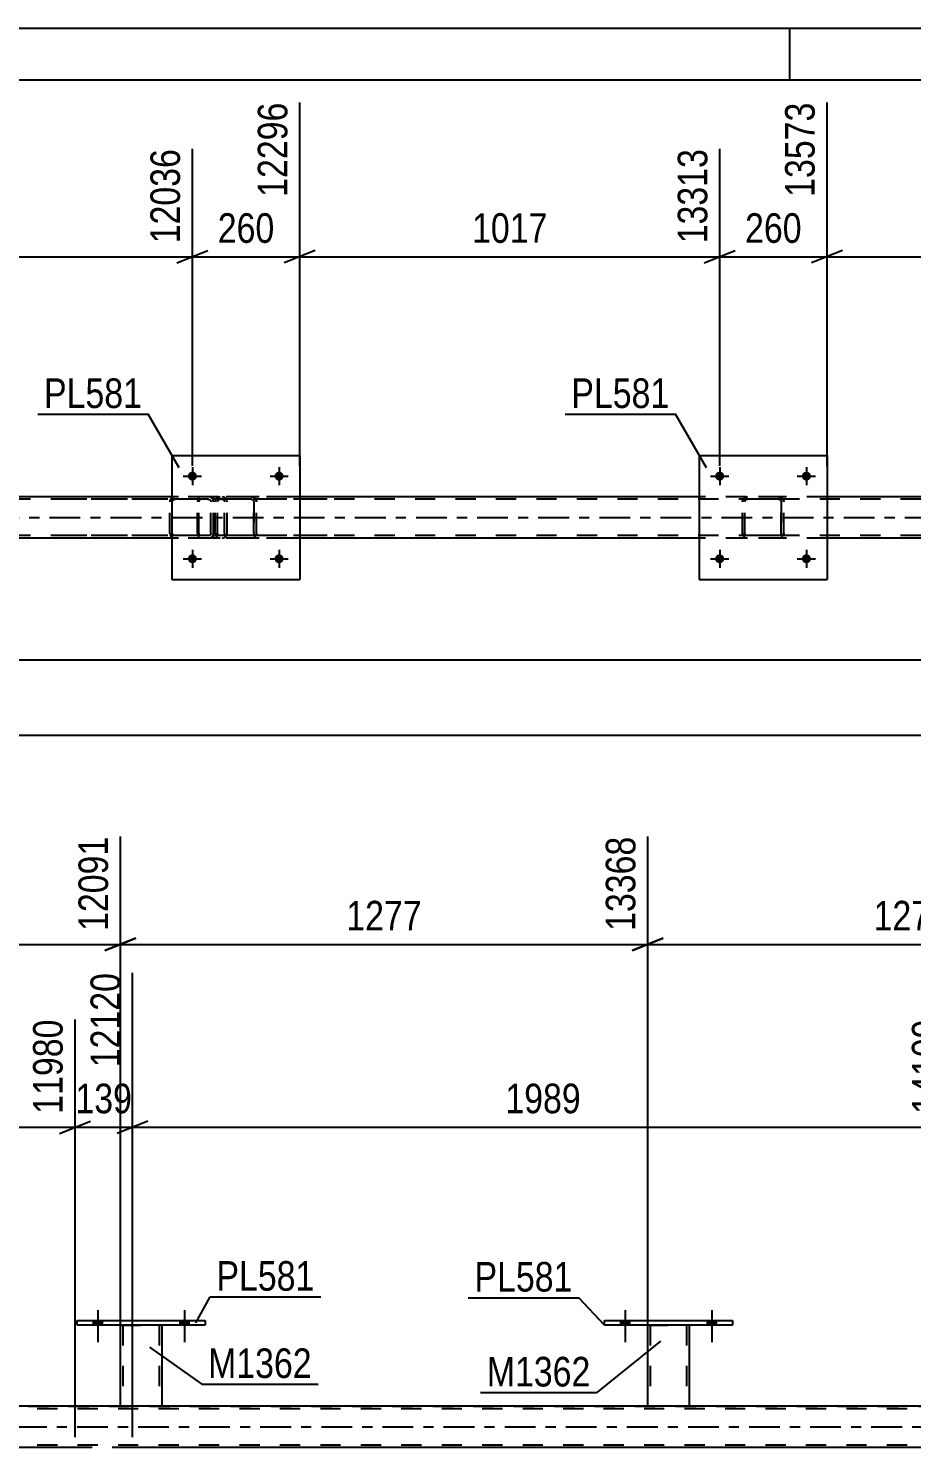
# Model space of a CAD drawing. Header units: millimetres. Extents: x 0 to 841, y 0 to 594.
# Drawn here: x 557.2 to 642.8, y 456.6 to 594 of the extents above; entities that cross this region are included whole.
import ezdxf

# ---------------------------------------------------------------- set-up
doc = ezdxf.new("R2010")
doc.units = ezdxf.units.MM
doc.linetypes.add('DXK_LINE_DOT2', pattern=[3.9198, 1.9599, -1.9599])
doc.linetypes.add('DXK_LINE_DOT3', pattern=[5.9187, 2.979, -0.9799, 0.9799, -0.9799])
doc.styles.add('Arial Narrow', font='ARIALN.TTF', dxfattribs={"height": 0.2})

# ---------------------------------------------------------------- blocks, each defined once
blk = doc.blocks.new('Unknown-248143587-1133')
at = {"color": 5, "linetype": 'Continuous'}
for p, q in [((841, 594), (0, 594)), ((631, 589), (631, 594)), ((836, 589), (5, 589))]:
    blk.add_line(p, q, dxfattribs=at)
blk = doc.blocks.new('Part-248143587-5221 - 5137')
at = {"color": 7, "linetype": 'DXK_LINE_DOT2'}
for p, q in [((574.66, 548.65), (559.53, 548.65)), ((574.66, 548.41), (559.53, 548.41)), ((570.95, 548.34), (570.92, 548.17)), ((570.96, 548.36), (570.95, 548.34)), ((571.17, 548.17), (571.19, 548.26)), ((571.19, 548.26), (571.25, 548.34)), ((571.43, 548.65), (571.23, 548.62)), ((571.25, 548.34), (571.33, 548.39)), ((571.33, 548.39), (571.43, 548.41)), ((574.86, 548.62), (574.66, 548.65)), ((574.66, 548.41), (574.76, 548.39)), ((574.76, 548.39), (574.84, 548.34)), ((574.84, 548.34), (574.9, 548.26)), ((574.9, 548.26), (574.92, 548.17)), ((575.17, 548.17), (575.14, 548.36)), ((570.92, 545.13), (570.92, 548.17)), ((571.17, 545.13), (571.17, 548.17)), ((574.92, 545.13), (574.92, 548.17)), ((575.17, 545.13), (575.17, 548.17)), ((574.66, 544.89), (559.53, 544.89)), ((574.66, 544.65), (559.53, 544.65)), ((570.92, 545.13), (570.96, 544.95)), ((571.19, 545.04), (571.17, 545.13)), ((571.25, 544.96), (571.19, 545.04)), ((571.23, 544.69), (571.43, 544.65)), ((571.33, 544.91), (571.25, 544.96)), ((571.43, 544.89), (571.33, 544.91)), ((574.76, 544.91), (574.66, 544.89)), ((574.66, 544.65), (574.86, 544.69)), ((574.84, 544.96), (574.76, 544.91)), ((574.9, 545.04), (574.84, 544.96)), ((574.92, 545.13), (574.9, 545.04)), ((575.14, 544.95), (575.17, 545.13))]:
    blk.add_line(p, q, dxfattribs=at)
for centre, start, end in [((571.41, 548.15), 110.7583, 155.68), ((574.68, 548.15), 24.32, 69.2417), ((571.41, 545.15), 204.32, 249.2417), ((574.68, 545.15), 290.7583, 335.68)]:
    blk.add_arc(centre, 0.496, start, end, dxfattribs=at)
blk = doc.blocks.new('Part-248143587-7572 - 5137')
at = {"color": 2, "linetype": 'Continuous'}
for p, q in [((622.2, 552.65), (622.2, 540.65)), ((622.2, 552.65), (634.6, 552.65)), ((634.6, 552.65), (634.6, 540.65)), ((622.2, 540.65), (634.6, 540.65))]:
    blk.add_line(p, q, dxfattribs=at)
blk = doc.blocks.new('Part-248143587-5163 - 5137')
at = {"color": 7, "linetype": 'DXK_LINE_DOT2'}
for p, q in [((753.44, 548.41), (91.7, 548.41)), ((583.52, 548.65), (571.12, 548.65)), ((634.6, 548.65), (622.2, 548.65)), ((753.44, 544.89), (91.7, 544.89)), ((583.52, 544.65), (571.12, 544.65)), ((634.6, 544.65), (622.2, 544.65))]:
    blk.add_line(p, q, dxfattribs=at)
at = {"color": 2, "linetype": 'Continuous'}
for p, q in [((571.12, 548.65), (532.44, 548.65)), ((622.2, 548.65), (583.52, 548.65)), ((673.28, 548.65), (634.6, 548.65)), ((571.12, 544.65), (532.44, 544.65)), ((622.2, 544.65), (583.52, 544.65)), ((673.28, 544.65), (634.6, 544.65))]:
    blk.add_line(p, q, dxfattribs=at)
at = {"color": 7, "linetype": 'DXK_LINE_DOT3'}
blk.add_line((91.7, 546.65), (753.44, 546.65), dxfattribs=at)
blk = doc.blocks.new('Part-248143587-7571 - 5137')
at = {"color": 7, "linetype": 'DXK_LINE_DOT2'}
for p, q in [((626.4, 548.17), (626.44, 548.35)), ((626.44, 548.35), (626.4, 548.17)), ((626.64, 548.17), (626.66, 548.26)), ((626.66, 548.26), (626.71, 548.34)), ((626.7, 548.61), (626.88, 548.65)), ((626.88, 548.65), (626.7, 548.61)), ((626.71, 548.34), (626.79, 548.39)), ((626.79, 548.39), (626.88, 548.41)), ((629.92, 548.65), (626.88, 548.65)), ((629.92, 548.41), (626.88, 548.41)), ((629.92, 548.65), (630.11, 548.61)), ((630.11, 548.61), (629.92, 548.65)), ((629.92, 548.41), (630.01, 548.39)), ((630.01, 548.39), (630.09, 548.34)), ((630.09, 548.34), (630.14, 548.26)), ((630.14, 548.26), (630.16, 548.17)), ((630.37, 548.35), (630.4, 548.17)), ((630.4, 548.17), (630.37, 548.35)), ((626.4, 545.13), (626.4, 548.17)), ((626.4, 545.13), (626.4, 548.17)), ((626.64, 545.13), (626.64, 548.17)), ((626.64, 545.13), (626.64, 548.17)), ((630.16, 545.13), (630.16, 548.17)), ((630.16, 548.17), (630.16, 545.13)), ((630.4, 545.13), (630.4, 548.17)), ((630.4, 545.13), (630.4, 548.17)), ((626.44, 544.95), (626.4, 545.13)), ((626.4, 545.13), (626.44, 544.95)), ((626.66, 545.04), (626.64, 545.13)), ((626.71, 544.96), (626.66, 545.04)), ((626.88, 544.65), (626.7, 544.69)), ((626.7, 544.69), (626.88, 544.65)), ((626.79, 544.91), (626.71, 544.96)), ((626.88, 544.89), (626.79, 544.91)), ((629.92, 544.89), (626.88, 544.89)), ((629.92, 544.65), (626.88, 544.65)), ((630.01, 544.91), (629.92, 544.89)), ((630.11, 544.69), (629.92, 544.65)), ((629.92, 544.65), (630.11, 544.69)), ((630.09, 544.96), (630.01, 544.91)), ((630.14, 545.04), (630.09, 544.96)), ((630.16, 545.13), (630.14, 545.04)), ((630.4, 545.13), (630.37, 544.95)), ((630.37, 544.95), (630.4, 545.13))]:
    blk.add_line(p, q, dxfattribs=at)
at = {"color": 7, "linetype": 'DXK_LINE_DOT3'}
blk.add_line((628.4, 546.65), (628.4, 546.65), dxfattribs=at)
at = {"color": 7, "linetype": 'DXK_LINE_DOT2'}
for centre, start, end in [((626.88, 548.17), 112.5, 157.5), ((626.88, 548.17), 112.5, 157.5), ((629.92, 548.17), 22.5, 67.5), ((629.92, 548.17), 22.5, 67.5), ((626.88, 545.13), 202.5, 247.5), ((626.88, 545.13), 202.5, 247.5), ((629.92, 545.13), 292.5, 337.5), ((629.92, 545.13), 292.5, 337.5)]:
    blk.add_arc(centre, 0.48, start, end, dxfattribs=at)
blk = doc.blocks.new('Bolt-248143587-7598 - 5137')
at = {"linetype": 'Continuous'}
for points in [[(573.56, 542.65, -1), (572.68, 542.65, -1)], [(581.96, 542.65, -1), (581.08, 542.65, -1)]]:
    blk.add_hatch(color=1, dxfattribs=at).paths.add_polyline_path(points)
at = {"color": 1, "linetype": 'Continuous'}
for p, q in [((573.12, 543.53), (573.12, 541.77)), ((581.52, 543.53), (581.52, 541.77)), ((572.24, 542.65), (574, 542.65)), ((580.64, 542.65), (582.4, 542.65))]:
    blk.add_line(p, q, dxfattribs=at)
blk = doc.blocks.new('Part-248143587-5209 - 5137')
at = {"color": 7, "linetype": 'DXK_LINE_DOT2'}
for p, q in [((573.65, 548.36), (573.63, 548.17)), ((573.71, 548.51), (573.65, 548.36)), ((573.8, 548.62), (573.71, 548.51)), ((573.76, 548.17), (573.77, 548.26)), ((573.77, 548.26), (573.8, 548.34)), ((573.9, 548.65), (573.8, 548.62)), ((573.8, 548.34), (573.85, 548.39)), ((573.85, 548.39), (573.9, 548.41)), ((586.18, 548.65), (573.9, 548.65)), ((586.18, 548.41), (573.9, 548.41)), ((575.17, 548.41), (575.17, 548.65)), ((576.18, 548.62), (575.99, 548.65)), ((575.99, 548.41), (576.09, 548.39)), ((576.09, 548.39), (576.17, 548.34)), ((576.17, 548.34), (576.22, 548.26)), ((576.22, 548.26), (576.24, 548.17)), ((576.49, 548.17), (576.45, 548.36)), ((573.63, 545.13), (573.63, 548.17)), ((573.76, 545.13), (573.76, 548.17)), ((576.24, 545.13), (576.24, 548.17)), ((576.49, 545.13), (576.49, 548.17)), ((573.63, 545.13), (573.65, 544.95)), ((573.65, 544.95), (573.71, 544.79)), ((573.71, 544.79), (573.8, 544.69)), ((573.77, 545.04), (573.76, 545.13)), ((573.8, 544.96), (573.77, 545.04)), ((573.85, 544.91), (573.8, 544.96)), ((573.8, 544.69), (573.9, 544.65)), ((573.9, 544.89), (573.85, 544.91)), ((586.18, 544.89), (573.9, 544.89)), ((586.18, 544.65), (573.9, 544.65)), ((575.17, 544.65), (575.17, 544.89)), ((576.09, 544.91), (575.99, 544.89)), ((575.99, 544.65), (576.18, 544.69)), ((576.17, 544.96), (576.09, 544.91)), ((576.22, 545.04), (576.17, 544.96)), ((576.24, 545.13), (576.22, 545.04)), ((576.45, 544.95), (576.49, 545.13))]:
    blk.add_line(p, q, dxfattribs=at)
for centre, start, end in [((576, 548.16), 23.8494, 68.8059), ((576, 545.15), 291.1941, 336.1506)]:
    blk.add_arc(centre, 0.492, start, end, dxfattribs=at)
blk = doc.blocks.new('Part-248143587-7569 - 5137')
at = {"color": 7, "linetype": 'DXK_LINE_DOT2'}
for p, q in [((575.32, 548.17), (575.36, 548.35)), ((575.36, 548.35), (575.32, 548.17)), ((575.56, 548.17), (575.58, 548.26)), ((575.58, 548.26), (575.63, 548.34)), ((575.62, 548.61), (575.8, 548.65)), ((575.8, 548.65), (575.62, 548.61)), ((575.63, 548.34), (575.71, 548.39)), ((575.71, 548.39), (575.8, 548.41)), ((578.84, 548.65), (575.8, 548.65)), ((578.84, 548.41), (575.8, 548.41)), ((578.84, 548.65), (579.03, 548.61)), ((579.03, 548.61), (578.84, 548.65)), ((578.84, 548.41), (578.93, 548.39)), ((578.93, 548.39), (579.01, 548.34)), ((579.01, 548.34), (579.06, 548.26)), ((579.06, 548.26), (579.08, 548.17)), ((579.29, 548.35), (579.32, 548.17)), ((579.32, 548.17), (579.29, 548.35)), ((575.32, 545.13), (575.32, 548.17)), ((575.32, 545.13), (575.32, 548.17)), ((575.56, 545.13), (575.56, 548.17)), ((575.56, 545.13), (575.56, 548.17)), ((579.08, 545.13), (579.08, 548.17)), ((579.08, 548.17), (579.08, 545.13)), ((579.32, 545.13), (579.32, 548.17)), ((579.32, 545.13), (579.32, 548.17)), ((575.36, 544.95), (575.32, 545.13)), ((575.32, 545.13), (575.36, 544.95)), ((575.58, 545.04), (575.56, 545.13)), ((575.63, 544.96), (575.58, 545.04)), ((575.8, 544.65), (575.62, 544.69)), ((575.62, 544.69), (575.8, 544.65)), ((575.71, 544.91), (575.63, 544.96)), ((575.8, 544.89), (575.71, 544.91)), ((578.84, 544.89), (575.8, 544.89)), ((578.84, 544.65), (575.8, 544.65)), ((578.93, 544.91), (578.84, 544.89)), ((579.03, 544.69), (578.84, 544.65)), ((578.84, 544.65), (579.03, 544.69)), ((579.01, 544.96), (578.93, 544.91)), ((579.06, 545.04), (579.01, 544.96)), ((579.08, 545.13), (579.06, 545.04)), ((579.32, 545.13), (579.29, 544.95)), ((579.29, 544.95), (579.32, 545.13))]:
    blk.add_line(p, q, dxfattribs=at)
at = {"color": 7, "linetype": 'DXK_LINE_DOT3'}
blk.add_line((577.32, 546.65), (577.32, 546.65), dxfattribs=at)
at = {"color": 7, "linetype": 'DXK_LINE_DOT2'}
for centre, start, end in [((575.8, 548.17), 112.5, 157.5), ((575.8, 548.17), 112.5, 157.5), ((578.84, 548.17), 22.5, 67.5), ((578.84, 548.17), 22.5, 67.5), ((575.8, 545.13), 202.5, 247.5), ((575.8, 545.13), 202.5, 247.5), ((578.84, 545.13), 292.5, 337.5), ((578.84, 545.13), 292.5, 337.5)]:
    blk.add_arc(centre, 0.48, start, end, dxfattribs=at)
blk = doc.blocks.new('Part-248143587-7570 - 5137')
at = {"color": 2, "linetype": 'Continuous'}
for p, q in [((571.12, 552.65), (571.12, 540.65)), ((571.12, 552.65), (583.52, 552.65)), ((583.52, 552.65), (583.52, 540.65)), ((571.12, 540.65), (583.52, 540.65))]:
    blk.add_line(p, q, dxfattribs=at)
blk = doc.blocks.new('Bolt-248143587-7599 - 5137')
at = {"linetype": 'Continuous'}
for points in [[(573.56, 550.65, -1), (572.68, 550.65, -1)], [(581.96, 550.65, -1), (581.08, 550.65, -1)]]:
    blk.add_hatch(color=1, dxfattribs=at).paths.add_polyline_path(points)
at = {"color": 1, "linetype": 'Continuous'}
for p, q in [((573.12, 551.53), (573.12, 549.77)), ((581.52, 551.53), (581.52, 549.77)), ((572.24, 550.65), (574, 550.65)), ((580.64, 550.65), (582.4, 550.65))]:
    blk.add_line(p, q, dxfattribs=at)
blk = doc.blocks.new('Bolt-248143587-7600 - 5137')
at = {"linetype": 'Continuous'}
for points in [[(624.64, 542.65, -1), (623.76, 542.65, -1)], [(633.04, 542.65, -1), (632.16, 542.65, -1)]]:
    blk.add_hatch(color=1, dxfattribs=at).paths.add_polyline_path(points)
at = {"color": 1, "linetype": 'Continuous'}
for p, q in [((624.2, 543.53), (624.2, 541.77)), ((632.6, 543.53), (632.6, 541.77)), ((623.32, 542.65), (625.08, 542.65)), ((631.72, 542.65), (633.48, 542.65))]:
    blk.add_line(p, q, dxfattribs=at)
blk = doc.blocks.new('Bolt-248143587-7601 - 5137')
at = {"linetype": 'Continuous'}
for points in [[(624.64, 550.65, -1), (623.76, 550.65, -1)], [(633.04, 550.65, -1), (632.16, 550.65, -1)]]:
    blk.add_hatch(color=1, dxfattribs=at).paths.add_polyline_path(points)
at = {"color": 1, "linetype": 'Continuous'}
for p, q in [((624.2, 551.53), (624.2, 549.77)), ((632.6, 551.53), (632.6, 549.77)), ((623.32, 550.65), (625.08, 550.65)), ((631.72, 550.65), (633.48, 550.65))]:
    blk.add_line(p, q, dxfattribs=at)
blk = doc.blocks.new('Part-248143587-7939 - 3863')
at = {"color": 2, "linetype": 'Continuous'}
for p, q in [((566.15, 460.6), (566.15, 468.44)), ((570.15, 468.44), (570.15, 460.6)), ((570.11, 460.6), (566.15, 460.6)), ((570.15, 460.6), (570.11, 460.6))]:
    blk.add_line(p, q, dxfattribs=at)
at = {"color": 7, "linetype": 'DXK_LINE_DOT2'}
for p, q in [((566.15, 468.44), (570.15, 468.44)), ((566.15, 468.44), (566.15, 468.44)), ((566.15, 468.44), (566.15, 468.44)), ((566.39, 468.44), (566.39, 460.6)), ((569.91, 468.44), (569.91, 460.6)), ((570.15, 468.44), (570.15, 468.44)), ((570.15, 468.44), (570.15, 468.44)), ((569.89, 460.6), (569.91, 460.6))]:
    blk.add_line(p, q, dxfattribs=at)
blk = doc.blocks.new('Part-248143587-7940 - 3863')
at = {"color": 2, "linetype": 'Continuous'}
for p, q in [((561.95, 468.44), (561.95, 468.92)), ((561.95, 468.92), (574.35, 468.92)), ((574.35, 468.92), (574.35, 468.44)), ((574.35, 468.44), (561.95, 468.44))]:
    blk.add_line(p, q, dxfattribs=at)
blk = doc.blocks.new('Part-248143587-7942 - 3863')
at = {"color": 2, "linetype": 'Continuous'}
for p, q in [((613.03, 468.44), (613.03, 468.92)), ((613.03, 468.92), (625.43, 468.92)), ((625.43, 468.92), (625.43, 468.44)), ((625.43, 468.44), (613.03, 468.44))]:
    blk.add_line(p, q, dxfattribs=at)
blk = doc.blocks.new('Bolt-248143587-7971 - 3863')
at = {"linetype": 'Continuous'}
for points in [[(614.59, 468.44), (615.47, 468.44), (615.47, 468.92), (614.59, 468.92)], [(622.99, 468.44), (623.87, 468.44), (623.87, 468.92), (622.99, 468.92)]]:
    blk.add_hatch(color=1, dxfattribs=at).paths.add_polyline_path(points)
at = {"color": 1, "linetype": 'Continuous'}
for p, q in [((615.03, 469.92), (615.03, 466.8)), ((623.43, 469.92), (623.43, 466.8)), ((614.59, 468.92), (614.59, 468.44)), ((615.47, 468.92), (615.47, 468.44)), ((622.99, 468.92), (622.99, 468.44)), ((623.87, 468.92), (623.87, 468.44))]:
    blk.add_line(p, q, dxfattribs=at)
blk = doc.blocks.new('Part-248143587-4066 - 3863')
at = {"color": 7, "linetype": 'DXK_LINE_DOT2'}
for p, q in [((744.27, 460.36), (82.53, 460.36)), ((106.43, 460.6), (744.27, 460.6)), ((570.15, 460.6), (566.15, 460.6)), ((621.23, 460.6), (617.23, 460.6)), ((744.27, 456.84), (82.53, 456.84)), ((567.32, 456.6), (561.75, 456.6))]:
    blk.add_line(p, q, dxfattribs=at)
at = {"color": 2, "linetype": 'Continuous'}
for p, q in [((566.15, 460.6), (519.07, 460.6)), ((617.23, 460.6), (570.15, 460.6)), ((668.31, 460.6), (621.23, 460.6)), ((561.75, 456.6), (482.19, 456.6)), ((646.88, 456.6), (567.32, 456.6))]:
    blk.add_line(p, q, dxfattribs=at)
at = {"color": 7, "linetype": 'DXK_LINE_DOT3'}
blk.add_line((82.53, 458.6), (744.27, 458.6), dxfattribs=at)
blk = doc.blocks.new('Part-248143587-7941 - 3863')
at = {"color": 2, "linetype": 'Continuous'}
for p, q in [((617.23, 460.6), (617.23, 468.44)), ((621.23, 468.44), (621.23, 460.6)), ((621.19, 460.6), (617.23, 460.6)), ((621.23, 460.6), (621.19, 460.6))]:
    blk.add_line(p, q, dxfattribs=at)
at = {"color": 7, "linetype": 'DXK_LINE_DOT2'}
for p, q in [((617.23, 468.44), (621.23, 468.44)), ((617.23, 468.44), (617.23, 468.44)), ((617.23, 468.44), (617.23, 468.44)), ((617.47, 468.44), (617.47, 460.6)), ((620.99, 468.44), (620.99, 460.6)), ((621.23, 468.44), (621.23, 468.44)), ((621.23, 468.44), (621.23, 468.44)), ((620.97, 460.6), (620.99, 460.6))]:
    blk.add_line(p, q, dxfattribs=at)
blk = doc.blocks.new('Bolt-248143587-7968 - 3863')
at = {"linetype": 'Continuous'}
for points in [[(563.51, 468.44), (564.39, 468.44), (564.39, 468.92), (563.51, 468.92)], [(571.91, 468.44), (572.79, 468.44), (572.79, 468.92), (571.91, 468.92)]]:
    blk.add_hatch(color=1, dxfattribs=at).paths.add_polyline_path(points)
at = {"color": 1, "linetype": 'Continuous'}
for p, q in [((563.95, 469.92), (563.95, 466.8)), ((572.35, 469.92), (572.35, 466.8)), ((563.51, 468.92), (563.51, 468.44)), ((564.39, 468.92), (564.39, 468.44)), ((571.91, 468.92), (571.91, 468.44)), ((572.79, 468.92), (572.79, 468.44))]:
    blk.add_line(p, q, dxfattribs=at)
blk = doc.blocks.new('Bolt-248143587-7969 - 3863')
at = {"linetype": 'Continuous'}
for points in [[(563.51, 468.44), (564.39, 468.44), (564.39, 468.92), (563.51, 468.92)], [(571.91, 468.44), (572.79, 468.44), (572.79, 468.92), (571.91, 468.92)]]:
    blk.add_hatch(color=1, dxfattribs=at).paths.add_polyline_path(points)
at = {"color": 1, "linetype": 'Continuous'}
for p, q in [((563.95, 469.92), (563.95, 466.8)), ((572.35, 469.92), (572.35, 466.8)), ((563.51, 468.92), (563.51, 468.44)), ((564.39, 468.92), (564.39, 468.44)), ((571.91, 468.92), (571.91, 468.44)), ((572.79, 468.92), (572.79, 468.44))]:
    blk.add_line(p, q, dxfattribs=at)
blk = doc.blocks.new('Bolt-248143587-7970 - 3863')
at = {"linetype": 'Continuous'}
for points in [[(614.59, 468.44), (615.47, 468.44), (615.47, 468.92), (614.59, 468.92)], [(622.99, 468.44), (623.87, 468.44), (623.87, 468.92), (622.99, 468.92)]]:
    blk.add_hatch(color=1, dxfattribs=at).paths.add_polyline_path(points)
at = {"color": 1, "linetype": 'Continuous'}
for p, q in [((615.03, 469.92), (615.03, 466.8)), ((623.43, 469.92), (623.43, 466.8)), ((614.59, 468.92), (614.59, 468.44)), ((615.47, 468.92), (615.47, 468.44)), ((622.99, 468.92), (622.99, 468.44)), ((623.87, 468.92), (623.87, 468.44))]:
    blk.add_line(p, q, dxfattribs=at)
blk = doc.blocks.new('StraightDimension-248143587-5276 - 5137')
at = {"color": 7, "linetype": 'Continuous'}
blk.add_line((91.7, 532.88), (790.56, 532.88), dxfattribs=at)
blk = doc.blocks.new('StraightDimension-248143587-10220 - 5137')
at = {"color": 7, "linetype": 'Continuous'}
blk.add_line((91.06, 525.57), (791.2, 525.57), dxfattribs=at)
blk = doc.blocks.new('StraightDimension-248143587-15465 - 5137')
at = {"color": 7, "linetype": 'Continuous'}
for p, q in [((634.6, 551.65), (634.6, 586.83)), ((675.28, 551.65), (675.28, 582.33)), ((636.1, 572.49), (633.1, 571.29)), ((634.6, 571.89), (675.28, 571.89)), ((673.78, 571.29), (676.78, 572.49))]:
    blk.add_line(p, q, dxfattribs=at)
at = {"color": 0}
blk.add_wipeout([(659.2, 572.64), (659.2, 576.84), (650.69, 576.84), (650.69, 572.64)], dxfattribs=at)
at = {"color": 3, "style": 'Arial Narrow'}
blk.add_text('1017', height=2.863, dxfattribs=at).set_placement((651.29, 573.24))
at = {"color": 0, "linetype": 'Continuous'}
blk.add_wipeout([(674.68, 582.93), (670.48, 582.93), (670.48, 572.59), (674.68, 572.59)], dxfattribs=at)
at = {"color": 3, "linetype": 'Continuous', "style": 'Arial Narrow'}
blk.add_text('14590', height=2.863, rotation=90.0002, dxfattribs=at).set_placement((674.08, 573.19))
blk = doc.blocks.new('StraightDimension-248143587-15466 - 5137')
at = {"color": 7, "linetype": 'Continuous'}
for p, q in [((634.6, 551.65), (634.6, 586.83)), ((624.2, 551.65), (624.2, 582.33)), ((622.7, 571.29), (625.7, 572.49)), ((624.2, 571.89), (634.6, 571.89)), ((636.1, 572.49), (633.1, 571.29))]:
    blk.add_line(p, q, dxfattribs=at)
at = {"color": 0}
blk.add_wipeout([(632.74, 572.64), (632.74, 576.84), (626.06, 576.84), (626.06, 572.64)], dxfattribs=at)
at = {"color": 3, "style": 'Arial Narrow'}
blk.add_text('260', height=2.863, dxfattribs=at).set_placement((626.66, 573.24))
at = {"color": 0, "linetype": 'Continuous'}
blk.add_wipeout([(634, 587.43), (629.8, 587.43), (629.8, 577.09), (634, 577.09)], dxfattribs=at)
at = {"color": 3, "linetype": 'Continuous', "style": 'Arial Narrow'}
blk.add_text('13573', height=2.863, rotation=90.0002, dxfattribs=at).set_placement((633.4, 577.69))
blk = doc.blocks.new('StraightDimension-248143587-15467 - 5137')
at = {"color": 7, "linetype": 'Continuous'}
for p, q in [((583.52, 551.65), (583.52, 586.83)), ((624.2, 551.65), (624.2, 582.33)), ((585.02, 572.49), (582.02, 571.29)), ((583.52, 571.89), (624.2, 571.89)), ((622.7, 571.29), (625.7, 572.49))]:
    blk.add_line(p, q, dxfattribs=at)
at = {"color": 0}
blk.add_wipeout([(608.12, 572.64), (608.12, 576.84), (599.61, 576.84), (599.61, 572.64)], dxfattribs=at)
at = {"color": 3, "style": 'Arial Narrow'}
blk.add_text('1017', height=2.863, dxfattribs=at).set_placement((600.21, 573.24))
at = {"color": 0, "linetype": 'Continuous'}
blk.add_wipeout([(623.6, 582.93), (619.4, 582.93), (619.4, 572.59), (623.6, 572.59)], dxfattribs=at)
at = {"color": 3, "linetype": 'Continuous', "style": 'Arial Narrow'}
blk.add_text('13313', height=2.863, rotation=90.0002, dxfattribs=at).set_placement((623, 573.19))
blk = doc.blocks.new('StraightDimension-248143587-15468 - 5137')
at = {"color": 7, "linetype": 'Continuous'}
for p, q in [((583.52, 551.65), (583.52, 586.83)), ((573.12, 551.65), (573.12, 582.33)), ((571.62, 571.29), (574.62, 572.49)), ((573.12, 571.89), (583.52, 571.89)), ((585.02, 572.49), (582.02, 571.29))]:
    blk.add_line(p, q, dxfattribs=at)
at = {"color": 0}
blk.add_wipeout([(581.66, 572.64), (581.66, 576.84), (574.98, 576.84), (574.98, 572.64)], dxfattribs=at)
at = {"color": 3, "style": 'Arial Narrow'}
blk.add_text('260', height=2.863, dxfattribs=at).set_placement((575.58, 573.24))
at = {"color": 0, "linetype": 'Continuous'}
blk.add_wipeout([(582.92, 587.43), (578.72, 587.43), (578.72, 577.09), (582.92, 577.09)], dxfattribs=at)
at = {"color": 3, "linetype": 'Continuous', "style": 'Arial Narrow'}
blk.add_text('12296', height=2.863, rotation=90.0002, dxfattribs=at).set_placement((582.32, 577.69))
blk = doc.blocks.new('StraightDimension-248143587-15469 - 5137')
at = {"color": 7, "linetype": 'Continuous'}
for p, q in [((532.44, 551.65), (532.44, 586.83)), ((573.12, 551.65), (573.12, 582.33)), ((533.94, 572.49), (530.94, 571.29)), ((532.44, 571.89), (573.12, 571.89)), ((571.62, 571.29), (574.62, 572.49))]:
    blk.add_line(p, q, dxfattribs=at)
at = {"color": 0}
blk.add_wipeout([(557.04, 572.64), (557.04, 576.84), (548.53, 576.84), (548.53, 572.64)], dxfattribs=at)
at = {"color": 3, "style": 'Arial Narrow'}
blk.add_text('1017', height=2.863, dxfattribs=at).set_placement((549.13, 573.24))
at = {"color": 0, "linetype": 'Continuous'}
blk.add_wipeout([(572.52, 582.93), (568.32, 582.93), (568.32, 572.59), (572.52, 572.59)], dxfattribs=at)
at = {"color": 3, "linetype": 'Continuous', "style": 'Arial Narrow'}
blk.add_text('12036', height=2.863, rotation=90.0002, dxfattribs=at).set_placement((571.92, 573.19))
blk = doc.blocks.new('StraightDimension-248143587-4630 - 3863')
at = {"color": 7, "linetype": 'Continuous'}
for p, q in [((567.32, 457.6), (567.32, 502.56)), ((561.75, 457.6), (561.75, 498.06)), ((560.25, 487.02), (563.25, 488.22)), ((568.82, 488.22), (565.82, 487.02)), ((561.75, 487.62), (567.32, 487.62))]:
    blk.add_line(p, q, dxfattribs=at)
at = {"color": 0}
blk.add_wipeout([(567.88, 488.37), (567.88, 492.57), (561.19, 492.57), (561.19, 488.37)], dxfattribs=at)
at = {"color": 3, "style": 'Arial Narrow'}
blk.add_text('139', height=2.863, dxfattribs=at).set_placement((561.79, 488.97))
at = {"color": 0, "linetype": 'Continuous'}
blk.add_wipeout([(566.72, 503.16), (562.52, 503.16), (562.52, 492.82), (566.72, 492.82)], dxfattribs=at)
at = {"color": 3, "linetype": 'Continuous', "style": 'Arial Narrow'}
blk.add_text('12120', height=2.863, rotation=90.0002, dxfattribs=at).set_placement((566.12, 493.42))
blk = doc.blocks.new('StraightDimension-248143587-17629 - 3863')
at = {"color": 7, "linetype": 'Continuous'}
for p, q in [((566.15, 467.96), (566.15, 515.76)), ((617.23, 467.96), (617.23, 515.76)), ((567.65, 505.92), (564.65, 504.72)), ((615.73, 504.72), (618.73, 505.92)), ((566.15, 505.32), (617.23, 505.32))]:
    blk.add_line(p, q, dxfattribs=at)
at = {"color": 0}
blk.add_wipeout([(595.95, 506.07), (595.95, 510.27), (587.43, 510.27), (587.43, 506.07)], dxfattribs=at)
at = {"color": 3, "style": 'Arial Narrow'}
blk.add_text('1277', height=2.863, dxfattribs=at).set_placement((588.03, 506.67))
at = {"color": 0, "linetype": 'Continuous'}
blk.add_wipeout([(616.63, 516.36), (612.43, 516.36), (612.43, 506.02), (616.63, 506.02)], dxfattribs=at)
at = {"color": 3, "linetype": 'Continuous', "style": 'Arial Narrow'}
blk.add_text('13368', height=2.863, rotation=90.0002, dxfattribs=at).set_placement((616.03, 506.62))
blk = doc.blocks.new('StraightDimension-248143587-17628 - 3863')
at = {"color": 7, "linetype": 'Continuous'}
for p, q in [((617.23, 467.96), (617.23, 515.76)), ((668.31, 467.96), (668.31, 515.76)), ((618.73, 505.92), (615.73, 504.72)), ((666.81, 504.72), (669.81, 505.92)), ((617.23, 505.32), (668.31, 505.32))]:
    blk.add_line(p, q, dxfattribs=at)
at = {"color": 0}
blk.add_wipeout([(647.03, 506.07), (647.03, 510.27), (638.51, 510.27), (638.51, 506.07)], dxfattribs=at)
at = {"color": 3, "style": 'Arial Narrow'}
blk.add_text('1277', height=2.863, dxfattribs=at).set_placement((639.11, 506.67))
at = {"color": 0, "linetype": 'Continuous'}
blk.add_wipeout([(667.71, 516.36), (663.51, 516.36), (663.51, 506.02), (667.71, 506.02)], dxfattribs=at)
at = {"color": 3, "linetype": 'Continuous', "style": 'Arial Narrow'}
blk.add_text('14645', height=2.863, rotation=90.0002, dxfattribs=at).set_placement((667.11, 506.62))
blk = doc.blocks.new('StraightDimension-248143587-4610 - 3863')
at = {"color": 7, "linetype": 'Continuous'}
for p, q in [((567.32, 457.6), (567.32, 502.56)), ((646.88, 457.6), (646.88, 498.06)), ((568.82, 488.22), (565.82, 487.02)), ((645.38, 487.02), (648.38, 488.22)), ((567.32, 487.62), (646.88, 487.62))]:
    blk.add_line(p, q, dxfattribs=at)
at = {"color": 0}
blk.add_wipeout([(611.36, 488.37), (611.36, 492.57), (602.84, 492.57), (602.84, 488.37)], dxfattribs=at)
at = {"color": 3, "style": 'Arial Narrow'}
blk.add_text('1989', height=2.863, dxfattribs=at).set_placement((603.44, 488.97))
at = {"color": 0, "linetype": 'Continuous'}
blk.add_wipeout([(646.28, 498.66), (642.08, 498.66), (642.08, 488.32), (646.28, 488.32)], dxfattribs=at)
at = {"color": 3, "linetype": 'Continuous', "style": 'Arial Narrow'}
blk.add_text('14109', height=2.863, rotation=90.0002, dxfattribs=at).set_placement((645.68, 488.92))
blk = doc.blocks.new('StraightDimension-248143587-4650 - 3863')
at = {"color": 7, "linetype": 'Continuous'}
for p, q in [((482.19, 457.6), (482.19, 500.74)), ((561.75, 457.6), (561.75, 498.06)), ((483.69, 488.22), (480.69, 487.02)), ((560.25, 487.02), (563.25, 488.22)), ((482.19, 487.62), (561.75, 487.62))]:
    blk.add_line(p, q, dxfattribs=at)
at = {"color": 0}
blk.add_wipeout([(526.22, 488.37), (526.22, 492.57), (517.71, 492.57), (517.71, 488.37)], dxfattribs=at)
at = {"color": 3, "style": 'Arial Narrow'}
blk.add_text('1989', height=2.863, dxfattribs=at).set_placement((518.31, 488.97))
at = {"color": 0, "linetype": 'Continuous'}
blk.add_wipeout([(561.15, 498.66), (556.95, 498.66), (556.95, 488.32), (561.15, 488.32)], dxfattribs=at)
at = {"color": 3, "linetype": 'Continuous', "style": 'Arial Narrow'}
blk.add_text('11980', height=2.863, rotation=90.0002, dxfattribs=at).set_placement((560.55, 488.92))
blk = doc.blocks.new('StraightDimension-248143587-17630 - 3863')
at = {"color": 7, "linetype": 'Continuous'}
for p, q in [((515.07, 467.96), (515.07, 515.76)), ((566.15, 467.96), (566.15, 515.76)), ((516.57, 505.92), (513.57, 504.72)), ((564.65, 504.72), (567.65, 505.92)), ((515.07, 505.32), (566.15, 505.32))]:
    blk.add_line(p, q, dxfattribs=at)
at = {"color": 0}
blk.add_wipeout([(544.87, 506.07), (544.87, 510.27), (536.35, 510.27), (536.35, 506.07)], dxfattribs=at)
at = {"color": 3, "style": 'Arial Narrow'}
blk.add_text('1277', height=2.863, dxfattribs=at).set_placement((536.95, 506.67))
at = {"color": 0, "linetype": 'Continuous'}
blk.add_wipeout([(565.55, 516.36), (561.35, 516.36), (561.35, 506.02), (565.55, 506.02)], dxfattribs=at)
at = {"color": 3, "linetype": 'Continuous', "style": 'Arial Narrow'}
blk.add_text('12091', height=2.863, rotation=90.0002, dxfattribs=at).set_placement((564.95, 506.62))
blk = doc.blocks.new('Mark-248143587-15907 - 5137')
at = {"color": 0}
blk.add_wipeout([(568.25, 557.25), (568.25, 560.25), (558.75, 560.25), (558.75, 557.25)], dxfattribs=at)
blk.add_wipeout([(568.25, 557.25), (568.25, 560.25), (558.75, 560.25), (558.75, 557.25)], dxfattribs=at)
at = {"color": 30, "linetype": 'Continuous'}
for p in [(558.15, 556.65), (571.85, 551.46)]:
    blk.add_line(p, (568.85, 556.65), dxfattribs=at)
at = {"color": 3, "style": 'Arial Narrow'}
blk.add_text('PL581', height=2.863, dxfattribs=at).set_placement((558.75, 557.25))
blk = doc.blocks.new('Mark-248143587-15910 - 5137')
at = {"color": 0}
blk.add_wipeout([(619.33, 557.25), (619.33, 560.25), (609.83, 560.25), (609.83, 557.25)], dxfattribs=at)
blk.add_wipeout([(619.33, 557.25), (619.33, 560.25), (609.83, 560.25), (609.83, 557.25)], dxfattribs=at)
at = {"color": 30, "linetype": 'Continuous'}
for p in [(609.23, 556.65), (622.93, 551.46)]:
    blk.add_line(p, (619.93, 556.65), dxfattribs=at)
at = {"color": 3, "style": 'Arial Narrow'}
blk.add_text('PL581', height=2.863, dxfattribs=at).set_placement((609.83, 557.25))
blk = doc.blocks.new('Mark-248143587-16047 - 3863')
at = {"color": 0}
blk.add_wipeout([(584.96, 471.79), (584.96, 474.79), (575.45, 474.79), (575.45, 471.79)], dxfattribs=at)
blk.add_wipeout([(584.96, 471.79), (584.96, 474.79), (575.45, 474.79), (575.45, 471.79)], dxfattribs=at)
at = {"color": 30, "linetype": 'Continuous'}
for p, q in [((573.44, 468.68), (574.85, 471.19)), ((574.85, 471.19), (585.56, 471.19))]:
    blk.add_line(p, q, dxfattribs=at)
at = {"color": 3, "style": 'Arial Narrow'}
blk.add_text('PL581', height=2.863, dxfattribs=at).set_placement((575.45, 471.79))
blk = doc.blocks.new('Mark-248143587-16053 - 3863')
at = {"color": 0}
blk.add_wipeout([(609.96, 471.71), (609.96, 474.71), (600.45, 474.71), (600.45, 471.71)], dxfattribs=at)
blk.add_wipeout([(609.96, 471.71), (609.96, 474.71), (600.45, 474.71), (600.45, 471.71)], dxfattribs=at)
at = {"color": 30, "linetype": 'Continuous'}
for p in [(599.85, 471.11), (613.03, 468.44)]:
    blk.add_line(p, (610.56, 471.11), dxfattribs=at)
at = {"color": 3, "style": 'Arial Narrow'}
blk.add_text('PL581', height=2.863, dxfattribs=at).set_placement((600.45, 471.71))
blk = doc.blocks.new('Mark-248143587-16050 - 3863')
at = {"color": 0}
blk.add_wipeout([(611.7, 462.52), (611.7, 465.52), (601.64, 465.52), (601.64, 462.52)], dxfattribs=at)
blk.add_wipeout([(611.7, 462.52), (611.7, 465.52), (601.64, 465.52), (601.64, 462.52)], dxfattribs=at)
at = {"color": 30, "linetype": 'Continuous'}
for p in [(618.48, 466.91), (601.04, 461.92)]:
    blk.add_line(p, (612.3, 461.92), dxfattribs=at)
at = {"color": 3, "style": 'Arial Narrow'}
blk.add_text('M1362', height=2.863, dxfattribs=at).set_placement((601.64, 462.52))
blk = doc.blocks.new('Mark-248143587-16044 - 3863')
at = {"color": 0}
blk.add_wipeout([(584.69, 463.34), (584.69, 466.34), (574.64, 466.34), (574.64, 463.34)], dxfattribs=at)
blk.add_wipeout([(584.69, 463.34), (584.69, 466.34), (574.64, 466.34), (574.64, 463.34)], dxfattribs=at)
at = {"color": 30, "linetype": 'Continuous'}
for p, q in [((568.95, 466.32), (574.04, 462.74)), ((574.04, 462.74), (585.29, 462.74))]:
    blk.add_line(p, q, dxfattribs=at)
at = {"color": 3, "style": 'Arial Narrow'}
blk.add_text('M1362', height=2.863, dxfattribs=at).set_placement((574.64, 463.34))

msp = doc.modelspace()

# ---------------------------------------------------------------- block references
for name in ['Unknown-248143587-1133', 'Part-248143587-7570 - 5137', 'Part-248143587-7572 - 5137', 'Bolt-248143587-7599 - 5137', 'Bolt-248143587-7601 - 5137', 'Part-248143587-5163 - 5137', 'Part-248143587-5221 - 5137', 'Part-248143587-5209 - 5137', 'Part-248143587-7569 - 5137', 'Part-248143587-7571 - 5137', 'Bolt-248143587-7598 - 5137', 'Bolt-248143587-7600 - 5137', 'Bolt-248143587-7968 - 3863', 'Bolt-248143587-7969 - 3863', 'Bolt-248143587-7971 - 3863', 'Bolt-248143587-7970 - 3863', 'Part-248143587-7940 - 3863', 'Part-248143587-7942 - 3863', 'Part-248143587-7939 - 3863', 'Part-248143587-7941 - 3863', 'Part-248143587-4066 - 3863']:
    msp.add_blockref(name, (0, 0))

# ---------------------------------------------------------------- next in the draw order: block references
for name in ['StraightDimension-248143587-15465 - 5137', 'StraightDimension-248143587-5276 - 5137', 'StraightDimension-248143587-4630 - 3863']:
    msp.add_blockref(name, (0, 0))

# ---------------------------------------------------------------- next in the draw order: block references
for name in ['StraightDimension-248143587-15466 - 5137', 'StraightDimension-248143587-10220 - 5137', 'StraightDimension-248143587-17629 - 3863', 'StraightDimension-248143587-4650 - 3863']:
    msp.add_blockref(name, (0, 0))

# ---------------------------------------------------------------- next in the draw order: block references
for name in ['StraightDimension-248143587-15467 - 5137', 'StraightDimension-248143587-17628 - 3863']:
    msp.add_blockref(name, (0, 0))

# ---------------------------------------------------------------- next in the draw order: block references
for name in ['StraightDimension-248143587-15468 - 5137', 'Mark-248143587-15910 - 5137', 'StraightDimension-248143587-4610 - 3863']:
    msp.add_blockref(name, (0, 0))

# ---------------------------------------------------------------- next in the draw order: block references
for name in ['StraightDimension-248143587-15469 - 5137', 'StraightDimension-248143587-17630 - 3863', 'Mark-248143587-16047 - 3863', 'Mark-248143587-16053 - 3863', 'Mark-248143587-16044 - 3863', 'Mark-248143587-16050 - 3863']:
    msp.add_blockref(name, (0, 0))

# ---------------------------------------------------------------- next in the draw order: block references
msp.add_blockref('Mark-248143587-15907 - 5137', (0, 0))

doc.saveas('drawing.dxf')
